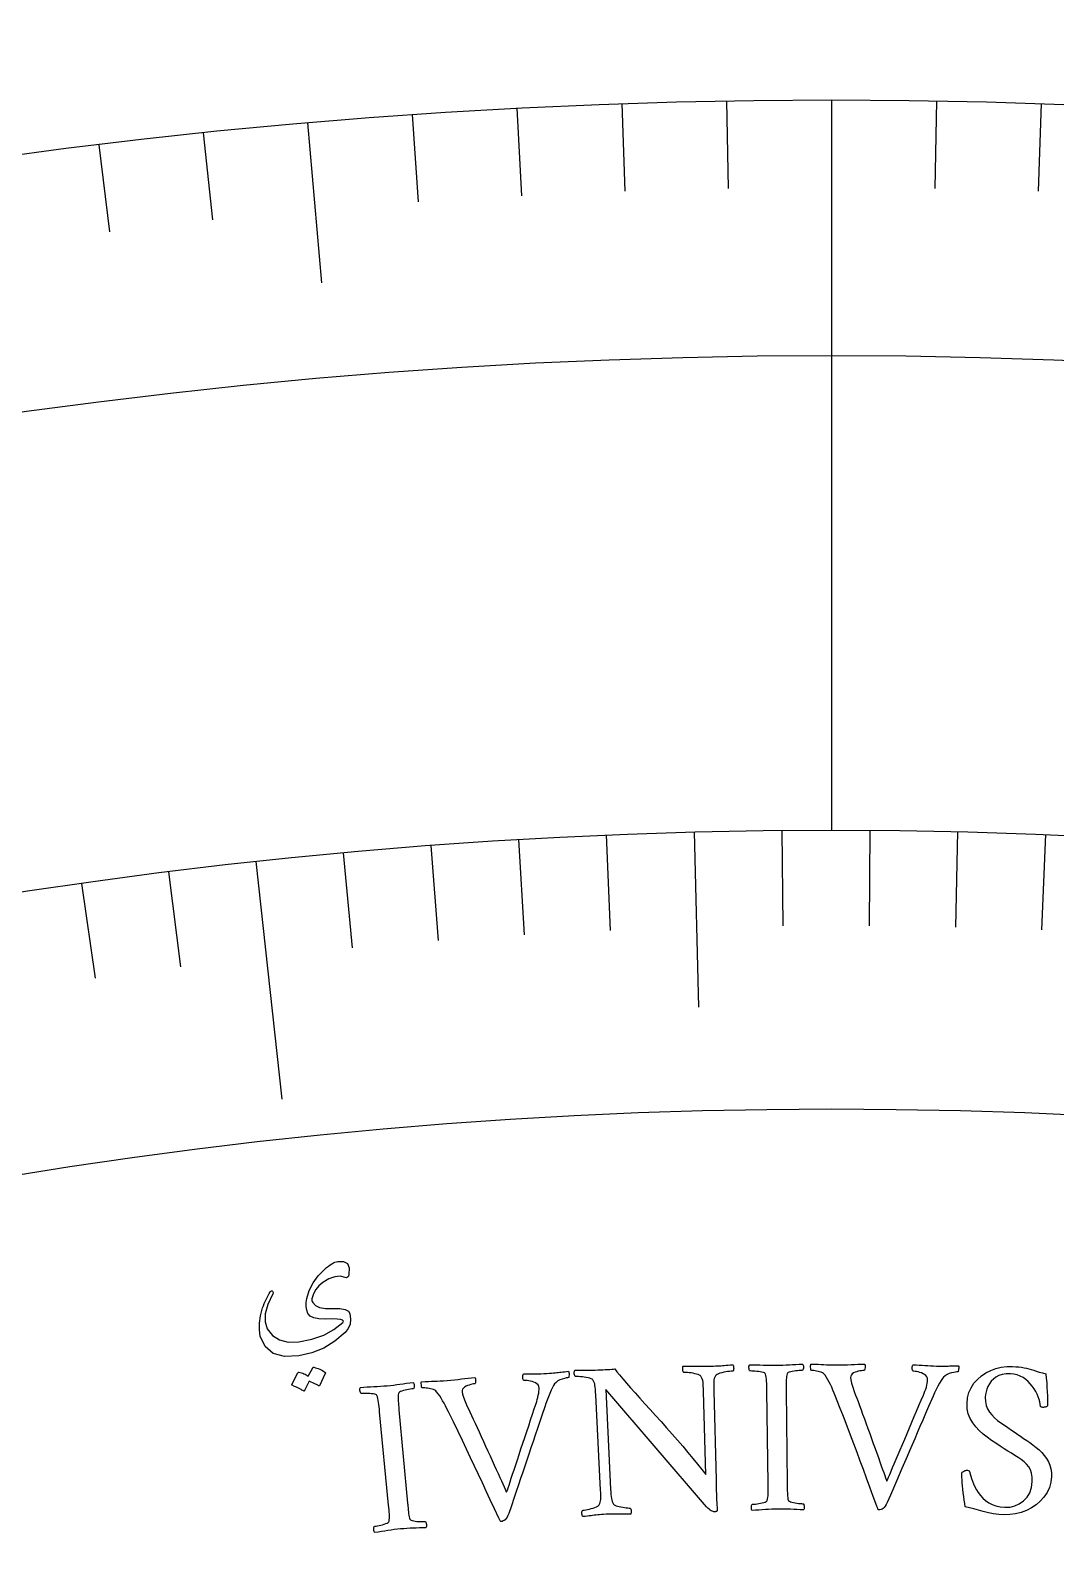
# Model space of a CAD drawing. Header units: millimetres. Extents: x -68 to 67, y -67 to 79.
# Drawn here: x -8.14 to 2.27, y 46.22 to 61.79 of the extents above; entities that cross this region are included whole.
import ezdxf

# ---------------------------------------------------------------- set-up
doc = ezdxf.new("R2010")
doc.units = ezdxf.units.MM
for name, color, linetype in [('ENGRAVE', 7, 'Continuous'), ('ENGRAVE_FINE', 8, 'Continuous'), ('TEXT', 5, 'Continuous')]:
    doc.layers.add(name, color=color, linetype=linetype)

msp = doc.modelspace()

# ---------------------------------------------------------------- linework, layer by layer
at = {"layer": 'ENGRAVE'}
for points in [[(0, 61.0875), (0, 53.6625)], [(-5.3241, 60.855), (-5.1818, 59.2278)], [(-1.3967, 53.6443), (-1.3503, 51.8629)], [(-5.85, 53.3427), (-5.5851, 50.9272)]]:
    msp.add_lwpolyline(points, dxfattribs=at)
for radius in [66.15, 66.15, 64.3781, 61.0875, 61.0875, 58.4888, 53.6625, 53.6625, 50.8275]:
    msp.add_circle((0, 0), radius, dxfattribs=at)
at = {"layer": 'ENGRAVE_FINE'}
for points in [[(-1.0661, 61.0782), (-1.0506, 60.1873)], [(1.0661, 61.0782), (1.0506, 60.1873)], [(-4.2612, 60.9387), (-4.1991, 60.0499)], [(-3.1971, 61.0038), (-3.1504, 60.114)], [(-2.1319, 61.0503), (-2.1008, 60.1598)], [(2.1319, 61.0503), (2.1008, 60.1598)], [(-6.3854, 60.7529), (-6.2922, 59.8667)], [(-7.4447, 60.6322), (-7.3361, 59.7478)], [(-2.2891, 53.6137), (-2.2477, 52.6425)], [(-0.5039, 53.6601), (-0.4948, 52.6882)], [(0.3891, 53.6611), (0.3821, 52.6891)], [(1.2821, 53.6472), (1.2589, 52.6755)], [(2.1747, 53.6184), (2.1353, 52.6472)], [(-4.9616, 53.4326), (-4.8717, 52.4648)], [(-4.0718, 53.5078), (-3.9981, 52.5386)], [(-3.1809, 53.5681), (-3.1233, 52.5978)], [(-7.6217, 53.1185), (-7.4836, 52.1563)], [(-6.7368, 53.238), (-6.6147, 52.2736)]]:
    msp.add_lwpolyline(points, dxfattribs=at)
at = {"layer": 'TEXT'}
for points in [[(-4.9418, 49.115), (-4.9927, 49.1264), (-5.0477, 49.1214), (-5.1068, 49.1001), (-5.1699, 49.0624), (-5.2089, 49.0286), (-5.2402, 48.9898), (-5.2638, 48.946), (-5.2797, 48.8974), (-5.2808, 48.8879), (-5.2799, 48.8782), (-5.2771, 48.8683), (-5.2724, 48.8583), (-5.2449, 48.8285), (-5.202, 48.8084), (-5.1438, 48.7979), (-5.0702, 48.797), (-4.9976, 48.7967), (-4.944, 48.7881), (-4.9095, 48.7712), (-4.894, 48.746), (-4.887, 48.6908), (-4.8929, 48.6404), (-4.9116, 48.5949), (-4.9431, 48.5541), (-5.047, 48.4656), (-5.16, 48.3963), (-5.2822, 48.3462), (-5.4138, 48.3153), (-5.5604, 48.309), (-5.6745, 48.3406), (-5.756, 48.4104), (-5.8051, 48.5185), (-5.8145, 48.5799), (-5.8137, 48.648), (-5.8025, 48.7226), (-5.781, 48.8038), (-5.7728, 48.8267), (-5.7642, 48.8488), (-5.7553, 48.8702), (-5.746, 48.8908), (-5.7362, 48.9109), (-5.7259, 48.9304), (-5.715, 48.9494), (-5.7035, 48.9679), (-5.6971, 48.9758), (-5.691, 48.9793), (-5.6852, 48.9787), (-5.6796, 48.9738), (-5.6761, 48.9673), (-5.6746, 48.9605), (-5.6753, 48.9536), (-5.678, 48.9463), (-5.7286, 48.8388), (-5.7548, 48.744), (-5.7567, 48.662), (-5.7346, 48.5929), (-5.6817, 48.5235), (-5.6108, 48.4785), (-5.5219, 48.4576), (-5.4149, 48.4609), (-5.2802, 48.4867), (-5.1608, 48.528), (-5.0565, 48.5849), (-4.9673, 48.6574), (-4.9621, 48.6633), (-4.9605, 48.6688), (-4.9624, 48.674), (-4.968, 48.6788), (-4.9892, 48.6866), (-5.0253, 48.6913), (-5.076, 48.6929), (-5.1415, 48.6914), (-5.2085, 48.6925), (-5.2606, 48.7024), (-5.2978, 48.7212), (-5.3202, 48.7489), (-5.3329, 48.7828), (-5.3393, 48.8192), (-5.3396, 48.858), (-5.3335, 48.8992), (-5.3083, 48.9816), (-5.2691, 49.0591), (-5.216, 49.1317), (-5.149, 49.1994), (-5.1309, 49.2157), (-5.1132, 49.23), (-5.0959, 49.2423), (-5.079, 49.2527), (-5.0625, 49.2612), (-5.0466, 49.2679), (-5.0313, 49.2728), (-5.0166, 49.2759), (-4.9578, 49.2764), (-4.9196, 49.2547), (-4.902, 49.2108), (-4.9048, 49.1447), (-4.9101, 49.1265), (-4.918, 49.1155), (-4.9286, 49.1116), (-4.9418, 49.115)], [(-5.2719, 48.196), (-5.2703, 48.1981), (-5.2678, 48.1995), (-5.2645, 48.2003), (-5.2603, 48.2004), (-5.245, 48.1964), (-5.2301, 48.1918), (-5.2156, 48.1865), (-5.2016, 48.1807), (-5.1878, 48.1741), (-5.1742, 48.1668), (-5.1608, 48.1586), (-5.1477, 48.1497), (-5.145, 48.1468), (-5.1436, 48.1436), (-5.1435, 48.1401), (-5.1447, 48.1362), (-5.2038, 48.0133), (-5.2056, 48.0116), (-5.2085, 48.0113), (-5.2124, 48.0124), (-5.2175, 48.0149), (-5.2211, 48.0173), (-5.2268, 48.0206), (-5.2347, 48.0247), (-5.2447, 48.0296), (-5.257, 48.0354), (-5.2717, 48.0422), (-5.2887, 48.0499), (-5.3081, 48.0586), (-5.3547, 47.963), (-5.357, 47.96), (-5.3603, 47.9589), (-5.3645, 47.9599), (-5.3698, 47.9628), (-5.3743, 47.9654), (-5.3814, 47.9692), (-5.3911, 47.9743), (-5.4033, 47.9805), (-5.4184, 47.9881), (-5.4364, 47.9968), (-5.4574, 48.0066), (-5.4813, 48.0177), (-5.4839, 48.0197), (-5.4852, 48.0219), (-5.4852, 48.0242), (-5.4839, 48.0266), (-5.4234, 48.1455), (-5.4218, 48.1476), (-5.4193, 48.149), (-5.416, 48.1498), (-5.4118, 48.1498), (-5.3989, 48.1471), (-5.3862, 48.1437), (-5.3739, 48.1396), (-5.3618, 48.1347), (-5.3501, 48.1293), (-5.3387, 48.1233), (-5.3276, 48.1168), (-5.3168, 48.1098)], [(-3.9045, 48.0667), (-3.8675, 48.0699), (-3.8312, 48.0735), (-3.7955, 48.0774), (-3.7603, 48.0817), (-3.7257, 48.086), (-3.6913, 48.0902), (-3.6571, 48.0941), (-3.6233, 48.0979), (-3.6209, 48.0924), (-3.6191, 48.0848), (-3.6178, 48.0749), (-3.6171, 48.0628), (-3.6172, 48.0512), (-3.6182, 48.0424), (-3.6202, 48.0366), (-3.6231, 48.0337), (-3.6293, 48.0329), (-3.6385, 48.0311), (-3.6506, 48.0284), (-3.6658, 48.0248), (-3.6822, 48.0201), (-3.698, 48.0143), (-3.7134, 48.0073), (-3.7282, 47.9993), (-3.7407, 47.9898), (-3.7494, 47.9785), (-3.754, 47.9653), (-3.7547, 47.9502), (-3.7503, 47.9274), (-3.7399, 47.8952), (-3.7236, 47.8538), (-3.7013, 47.803), (-3.6891, 47.7767), (-3.6751, 47.7463), (-3.6591, 47.7119), (-3.6413, 47.6735), (-3.6221, 47.6321), (-3.602, 47.5885), (-3.5811, 47.5429), (-3.5594, 47.4951), (-3.5372, 47.4464), (-3.5148, 47.3976), (-3.4924, 47.3488), (-3.4699, 47.3), (-3.4478, 47.2522), (-3.4268, 47.2063), (-3.4068, 47.1624), (-3.3878, 47.1203), (-3.3702, 47.0811), (-3.3544, 47.0456), (-3.3402, 47.0139), (-3.3278, 46.9859), (-3.3175, 46.9628), (-3.3098, 46.9457), (-3.3047, 46.9345), (-3.3021, 46.9293), (-3.2991, 46.9373), (-3.294, 46.9519), (-3.2867, 46.9731), (-3.2774, 47.0009), (-3.2663, 47.0341), (-3.2539, 47.0716), (-3.2403, 47.1133), (-3.2253, 47.1592), (-3.2092, 47.2085), (-3.1922, 47.2603), (-3.1744, 47.3146), (-3.1556, 47.3713), (-3.1363, 47.4295), (-3.1169, 47.4881), (-3.0973, 47.5472), (-3.0775, 47.6067), (-3.0579, 47.6655), (-3.0388, 47.7226), (-3.0203, 47.7779), (-3.0024, 47.8314), (-2.9958, 47.8516), (-2.9898, 47.8723), (-2.9844, 47.8935), (-2.9797, 47.9153), (-2.9759, 47.9364), (-2.9735, 47.9558), (-2.9724, 47.9733), (-2.9726, 47.989), (-2.9756, 48.006), (-2.9824, 48.0205), (-2.993, 48.0324), (-3.0074, 48.0418), (-3.024, 48.0493), (-3.041, 48.0552), (-3.0585, 48.0597), (-3.0765, 48.0627), (-3.0934, 48.0646), (-3.1074, 48.0658), (-3.1187, 48.0664), (-3.127, 48.0663), (-3.1314, 48.0697), (-3.1347, 48.0758), (-3.137, 48.0847), (-3.1384, 48.0965), (-3.1386, 48.1086), (-3.1375, 48.1186), (-3.1351, 48.1265), (-3.1314, 48.1324), (-3.1002, 48.1332), (-3.07, 48.1338), (-3.0406, 48.1342), (-3.012, 48.1343), (-2.9835, 48.1346), (-2.9542, 48.1353), (-2.9239, 48.1365), (-2.8929, 48.1382), (-2.8674, 48.1398), (-2.8448, 48.1414), (-2.8249, 48.1429), (-2.8078, 48.1444), (-2.7922, 48.1459), (-2.7767, 48.1476), (-2.7613, 48.1494), (-2.7462, 48.1514), (-2.7302, 48.1534), (-2.7125, 48.1556), (-2.693, 48.1578), (-2.6717, 48.1601), (-2.6695, 48.1545), (-2.6681, 48.1466), (-2.6674, 48.1363), (-2.6674, 48.1237), (-2.668, 48.1117), (-2.6692, 48.103), (-2.6708, 48.0978), (-2.6729, 48.096), (-2.6821, 48.0947), (-2.6957, 48.0918), (-2.7138, 48.0872), (-2.7363, 48.0809), (-2.7597, 48.0725), (-2.7805, 48.0612), (-2.7986, 48.0473), (-2.814, 48.0307), (-2.8244, 48.0157), (-2.8361, 47.9947), (-2.849, 47.9678), (-2.8632, 47.935), (-2.8774, 47.8996), (-2.8907, 47.8649), (-2.903, 47.831), (-2.9143, 47.7979), (-2.9403, 47.7212), (-2.9651, 47.6476), (-2.9887, 47.5773), (-3.0111, 47.5101), (-3.0328, 47.4452), (-3.0542, 47.3814), (-3.0754, 47.3187), (-3.0963, 47.2572), (-3.1171, 47.1957), (-3.1383, 47.133), (-3.1597, 47.0691), (-3.1815, 47.0041), (-3.204, 46.9367), (-3.228, 46.8657), (-3.2533, 46.7912), (-3.28, 46.7131), (-3.2879, 46.6925), (-3.2964, 46.6753), (-3.3056, 46.6615), (-3.3154, 46.651), (-3.3258, 46.6433), (-3.3363, 46.6375), (-3.3472, 46.6337), (-3.3584, 46.6319), (-3.3617, 46.6326), (-3.3649, 46.6352), (-3.3679, 46.6396), (-3.3707, 46.6459), (-3.3735, 46.6527), (-3.3762, 46.6584), (-3.3788, 46.6632), (-3.3814, 46.6669), (-3.4252, 46.7618), (-3.4676, 46.8534), (-3.5087, 46.9419), (-3.5484, 47.0271), (-3.5876, 47.111), (-3.6272, 47.1956), (-3.6673, 47.2809), (-3.7079, 47.3668), (-3.75, 47.4552), (-3.7948, 47.548), (-3.8423, 47.6451), (-3.8925, 47.7466), (-3.9078, 47.7777), (-3.9228, 47.8072), (-3.9375, 47.8349), (-3.952, 47.861), (-3.9667, 47.8856), (-3.982, 47.909), (-3.9979, 47.9311), (-4.0145, 47.9521), (-4.0222, 47.9602), (-4.0322, 47.9673), (-4.0444, 47.9733), (-4.0588, 47.9782), (-4.0743, 47.9822), (-4.0896, 47.9854), (-4.1046, 47.9877), (-4.1195, 47.9891), (-4.1332, 47.9899), (-4.1451, 47.9904), (-4.1549, 47.9904), (-4.1629, 47.99), (-4.1641, 47.9918), (-4.1653, 47.9975), (-4.1666, 48.0071), (-4.1679, 48.0205), (-4.1689, 48.0341), (-4.1694, 48.0442), (-4.1692, 48.0507), (-4.1684, 48.0537), (-4.1304, 48.0558), (-4.0957, 48.0574), (-4.0644, 48.0586), (-4.0364, 48.0593), (-4.0084, 48.0601), (-3.9771, 48.0616), (-3.9424, 48.0638), (-3.9045, 48.0667)], [(-2.3752, 48.1734), (-2.3497, 48.1746), (-2.3244, 48.1759), (-2.2995, 48.1771), (-2.2748, 48.1782), (-2.2519, 48.1795), (-2.2323, 48.1808), (-2.2158, 48.1823), (-2.2026, 48.1839), (-2.1811, 48.1558), (-2.1542, 48.1226), (-2.1218, 48.0841), (-2.084, 48.0404), (-2.0419, 47.9925), (-1.9966, 47.9414), (-1.948, 47.8872), (-1.8961, 47.8297), (-1.8423, 47.7701), (-1.7878, 47.7094), (-1.7324, 47.6478), (-1.6763, 47.5851), (-1.6204, 47.522), (-1.5654, 47.4593), (-1.5115, 47.397), (-1.4586, 47.3349), (-1.408, 47.2745), (-1.361, 47.2169), (-1.3177, 47.1622), (-1.278, 47.1103), (-1.3009, 47.9559), (-1.3018, 47.984), (-1.303, 48.009), (-1.3043, 48.0309), (-1.3058, 48.0496), (-1.3084, 48.0662), (-1.3131, 48.0819), (-1.3198, 48.0968), (-1.3285, 48.1107), (-1.3339, 48.1162), (-1.3428, 48.1214), (-1.3552, 48.1265), (-1.371, 48.1312), (-1.3889, 48.1356), (-1.4072, 48.1393), (-1.4259, 48.1425), (-1.445, 48.1451), (-1.4631, 48.147), (-1.4787, 48.1483), (-1.4917, 48.149), (-1.5023, 48.149), (-1.5065, 48.1553), (-1.5095, 48.1628), (-1.5111, 48.1717), (-1.5115, 48.1819), (-1.5112, 48.192), (-1.5107, 48.2005), (-1.5099, 48.2075), (-1.509, 48.2129), (-1.4756, 48.2127), (-1.4432, 48.2123), (-1.4118, 48.2117), (-1.3815, 48.211), (-1.3507, 48.2103), (-1.3181, 48.2102), (-1.2835, 48.2105), (-1.2471, 48.2112), (-1.2215, 48.2119), (-1.1983, 48.2127), (-1.1777, 48.2136), (-1.1595, 48.2145), (-1.1424, 48.2156), (-1.1251, 48.2168), (-1.1074, 48.2181), (-1.0895, 48.2196), (-1.0705, 48.2212), (-1.0495, 48.2228), (-1.0267, 48.2244), (-1.002, 48.2261), (-0.9997, 48.221), (-0.9976, 48.2147), (-0.9959, 48.2073), (-0.9944, 48.1988), (-0.9938, 48.1897), (-0.9946, 48.1805), (-0.9969, 48.1713), (-1.0006, 48.1621), (-1.0093, 48.1616), (-1.0213, 48.1605), (-1.0367, 48.1587), (-1.0554, 48.1563), (-1.0755, 48.1532), (-1.0952, 48.1494), (-1.1144, 48.1449), (-1.1332, 48.1397), (-1.15, 48.1339), (-1.1632, 48.1278), (-1.173, 48.1214), (-1.1793, 48.1146), (-1.1862, 48.1014), (-1.1914, 48.0874), (-1.1948, 48.0726), (-1.1965, 48.057), (-1.1971, 48.039), (-1.1972, 48.0169), (-1.197, 47.9909), (-1.1964, 47.9609), (-1.1738, 47.0535), (-1.173, 47.0225), (-1.1723, 46.9936), (-1.1716, 46.9666), (-1.171, 46.9416), (-1.1703, 46.9178), (-1.1695, 46.8944), (-1.1686, 46.8715), (-1.1675, 46.849), (-1.1663, 46.8258), (-1.1649, 46.8008), (-1.1633, 46.7739), (-1.1616, 46.7451), (-1.1632, 46.7409), (-1.1659, 46.7376), (-1.1698, 46.735), (-1.1749, 46.7333), (-1.1801, 46.7322), (-1.1844, 46.7314), (-1.188, 46.7309), (-1.1907, 46.7307), (-1.196, 46.7312), (-1.2029, 46.7332), (-1.2114, 46.7366), (-1.2215, 46.7413), (-1.2327, 46.7479), (-1.2443, 46.7567), (-1.2564, 46.7678), (-1.2691, 46.7812), (-2.2931, 47.9737), (-2.2447, 46.9597), (-2.2431, 46.9317), (-2.2413, 46.9069), (-2.2392, 46.8855), (-2.2368, 46.8674), (-2.2336, 46.8513), (-2.2288, 46.836), (-2.2225, 46.8215), (-2.2147, 46.8078), (-2.2094, 46.8024), (-2.2008, 46.7973), (-2.189, 46.7925), (-2.174, 46.7879), (-2.157, 46.7838), (-2.1395, 46.7801), (-2.1215, 46.7768), (-2.1029, 46.774), (-2.0853, 46.7718), (-2.0701, 46.7703), (-2.0574, 46.7696), (-2.0471, 46.7696), (-2.0428, 46.7635), (-2.0397, 46.7562), (-2.0376, 46.7477), (-2.0366, 46.738), (-2.0365, 46.7283), (-2.037, 46.7197), (-2.0381, 46.7122), (-2.0398, 46.7059), (-2.0721, 46.7067), (-2.1033, 46.7073), (-2.1334, 46.7079), (-2.1623, 46.7084), (-2.1917, 46.7085), (-2.223, 46.7081), (-2.2563, 46.7071), (-2.2915, 46.7056), (-2.3155, 46.7043), (-2.3376, 46.7028), (-2.3578, 46.7011), (-2.3763, 46.6991), (-2.3936, 46.6971), (-2.4106, 46.6951), (-2.4274, 46.6931), (-2.4439, 46.691), (-2.4614, 46.689), (-2.4814, 46.6868), (-2.5037, 46.6844), (-2.5285, 46.682), (-2.5309, 46.687), (-2.5331, 46.6932), (-2.535, 46.7005), (-2.5368, 46.709), (-2.5377, 46.7181), (-2.5372, 46.7273), (-2.5353, 46.7365), (-2.5319, 46.7459), (-2.5236, 46.7467), (-2.5122, 46.7484), (-2.4977, 46.7509), (-2.4802, 46.7544), (-2.4611, 46.7585), (-2.4423, 46.7632), (-2.4236, 46.7685), (-2.4051, 46.7743), (-2.3886, 46.7805), (-2.3759, 46.787), (-2.3671, 46.7937), (-2.3621, 46.8006), (-2.3556, 46.8138), (-2.3507, 46.8277), (-2.3473, 46.8423), (-2.3456, 46.8575), (-2.345, 46.875), (-2.345, 46.8967), (-2.3457, 46.9225), (-2.3469, 46.9524), (-2.3953, 47.9206), (-2.3971, 47.9505), (-2.399, 47.9765), (-2.4012, 47.9984), (-2.4036, 48.0163), (-2.4069, 48.0317), (-2.4118, 48.0462), (-2.4183, 48.0598), (-2.4263, 48.0724), (-2.4321, 48.0788), (-2.4418, 48.0845), (-2.4554, 48.0896), (-2.4729, 48.0941), (-2.4925, 48.0979), (-2.5121, 48.1009), (-2.5319, 48.1032), (-2.5518, 48.1048), (-2.5701, 48.1059), (-2.5852, 48.1065), (-2.597, 48.1067), (-2.6056, 48.1065), (-2.6101, 48.1154), (-2.613, 48.1244), (-2.6146, 48.1335), (-2.6146, 48.1427), (-2.6138, 48.1513), (-2.6126, 48.1588), (-2.611, 48.1652), (-2.6091, 48.1704), (-2.5713, 48.1713), (-2.5372, 48.1717), (-2.5069, 48.1718), (-2.4804, 48.1715), (-2.4554, 48.1713), (-2.4295, 48.1715), (-2.4028, 48.1722), (-2.3752, 48.1734)], [(-0.5601, 48.2218), (-0.5265, 48.2224), (-0.4932, 48.2234), (-0.4605, 48.2248), (-0.4281, 48.2266), (-0.3956, 48.2285), (-0.3624, 48.2303), (-0.3285, 48.2319), (-0.2938, 48.2333), (-0.2897, 48.2279), (-0.287, 48.2208), (-0.2856, 48.2119), (-0.2854, 48.2013), (-0.2863, 48.1908), (-0.2879, 48.1819), (-0.2903, 48.1747), (-0.2934, 48.1693), (-0.3019, 48.169), (-0.3132, 48.1683), (-0.3275, 48.1671), (-0.3447, 48.1655), (-0.3631, 48.1635), (-0.3809, 48.161), (-0.3981, 48.158), (-0.4147, 48.1547), (-0.4292, 48.1507), (-0.4402, 48.1459), (-0.4478, 48.1402), (-0.4518, 48.1338), (-0.4548, 48.1214), (-0.4571, 48.1074), (-0.4586, 48.0917), (-0.4594, 48.0742), (-0.4597, 48.0555), (-0.4599, 48.0359), (-0.4599, 48.0155), (-0.4598, 47.9942), (-0.4598, 47.9908), (-0.4597, 47.9874), (-0.4597, 47.9839), (-0.4597, 47.9805), (-0.4596, 47.9771), (-0.4596, 47.9736), (-0.4596, 47.9702), (-0.4595, 47.9668), (-0.4504, 47.0134), (-0.4504, 47.01), (-0.4503, 47.0066), (-0.4503, 47.0032), (-0.4503, 46.9997), (-0.4502, 46.9963), (-0.4502, 46.9929), (-0.4502, 46.9894), (-0.4501, 46.986), (-0.4499, 46.9648), (-0.4495, 46.9446), (-0.4489, 46.9254), (-0.4482, 46.9071), (-0.4472, 46.8902), (-0.4454, 46.8749), (-0.4429, 46.8611), (-0.4397, 46.8489), (-0.4357, 46.8434), (-0.4283, 46.8382), (-0.4175, 46.8333), (-0.4032, 46.8287), (-0.387, 46.8246), (-0.3703, 46.8212), (-0.353, 46.8186), (-0.3351, 46.8166), (-0.3183, 46.8153), (-0.3044, 46.8143), (-0.2934, 46.8137), (-0.2851, 46.8135), (-0.2821, 46.8081), (-0.2797, 46.801), (-0.278, 46.7921), (-0.277, 46.7816), (-0.277, 46.771), (-0.2783, 46.7621), (-0.2809, 46.755), (-0.2848, 46.7495), (-0.3184, 46.7515), (-0.3513, 46.7534), (-0.3836, 46.755), (-0.4151, 46.7566), (-0.4465, 46.7578), (-0.4783, 46.7585), (-0.5105, 46.7588), (-0.5431, 46.7587), (-0.575, 46.7581), (-0.6071, 46.757), (-0.6395, 46.7555), (-0.6722, 46.7536), (-0.7052, 46.7513), (-0.7384, 46.7488), (-0.772, 46.7462), (-0.8057, 46.7434), (-0.8097, 46.7488), (-0.8125, 46.7559), (-0.814, 46.7647), (-0.8142, 46.7753), (-0.8135, 46.7859), (-0.812, 46.7948), (-0.8098, 46.802), (-0.8069, 46.8075), (-0.7986, 46.8078), (-0.7876, 46.8086), (-0.7737, 46.8099), (-0.757, 46.8117), (-0.7391, 46.8141), (-0.7216, 46.8171), (-0.7046, 46.8209), (-0.688, 46.8254), (-0.6735, 46.8303), (-0.6629, 46.8354), (-0.6561, 46.8408), (-0.6531, 46.8464), (-0.6493, 46.8612), (-0.6465, 46.878), (-0.6447, 46.8967), (-0.6439, 46.9174), (-0.6437, 46.9396), (-0.6436, 46.9626), (-0.6438, 46.9865), (-0.644, 47.0112), (-0.6571, 47.9645), (-0.6575, 47.9893), (-0.6581, 48.0133), (-0.6587, 48.0367), (-0.6596, 48.0593), (-0.6609, 48.0805), (-0.6633, 48.0996), (-0.6667, 48.1165), (-0.671, 48.1312), (-0.6743, 48.1376), (-0.6814, 48.1431), (-0.6925, 48.1476), (-0.7075, 48.1513), (-0.7247, 48.1542), (-0.7423, 48.1567), (-0.7603, 48.1588), (-0.7788, 48.1605), (-0.7961, 48.1617), (-0.8104, 48.1625), (-0.8218, 48.163), (-0.8302, 48.163), (-0.8334, 48.1684), (-0.836, 48.1755), (-0.8378, 48.1843), (-0.8389, 48.1949), (-0.8391, 48.2055), (-0.8378, 48.2143), (-0.8352, 48.2215), (-0.8313, 48.227), (-0.7964, 48.2264), (-0.7618, 48.2256), (-0.7274, 48.2246), (-0.6934, 48.2235), (-0.6596, 48.2225), (-0.6261, 48.2218), (-0.593, 48.2216), (-0.5601, 48.2218)], [(0.0544, 48.225), (0.0915, 48.2252), (0.1281, 48.2257), (0.164, 48.2267), (0.1993, 48.2281), (0.2343, 48.2296), (0.2689, 48.2309), (0.3032, 48.232), (0.3373, 48.233), (0.3392, 48.2274), (0.3404, 48.2196), (0.3408, 48.2096), (0.3405, 48.1976), (0.3395, 48.1859), (0.3377, 48.1773), (0.3353, 48.1717), (0.3321, 48.169), (0.3259, 48.1687), (0.3167, 48.1677), (0.3043, 48.166), (0.2889, 48.1636), (0.2722, 48.1603), (0.2559, 48.1558), (0.2401, 48.1501), (0.2247, 48.1434), (0.2113, 48.1349), (0.2018, 48.1243), (0.1961, 48.1115), (0.1941, 48.0966), (0.1967, 48.0735), (0.2044, 48.0406), (0.2173, 47.9979), (0.2353, 47.9455), (0.2453, 47.9183), (0.2568, 47.8868), (0.2699, 47.8513), (0.2845, 47.8115), (0.3002, 47.7686), (0.3166, 47.7236), (0.3337, 47.6764), (0.3515, 47.627), (0.3696, 47.5766), (0.3879, 47.5261), (0.4062, 47.4757), (0.4247, 47.4252), (0.4428, 47.3758), (0.4599, 47.3283), (0.4763, 47.2828), (0.4917, 47.2394), (0.506, 47.1989), (0.5189, 47.1622), (0.5304, 47.1294), (0.5405, 47.1005), (0.5488, 47.0766), (0.5551, 47.0589), (0.5593, 47.0474), (0.5615, 47.042), (0.5651, 47.0497), (0.5714, 47.0639), (0.5804, 47.0844), (0.592, 47.1113), (0.6057, 47.1435), (0.6211, 47.1798), (0.6382, 47.2203), (0.6569, 47.2648), (0.677, 47.3126), (0.6981, 47.3628), (0.7204, 47.4154), (0.7437, 47.4705), (0.7677, 47.5269), (0.7919, 47.5837), (0.8163, 47.641), (0.8409, 47.6986), (0.8653, 47.7557), (0.889, 47.811), (0.9119, 47.8646), (0.9342, 47.9164), (0.9424, 47.936), (0.9501, 47.9561), (0.9572, 47.9769), (0.9637, 47.9982), (0.9692, 48.0189), (0.9732, 48.038), (0.9758, 48.0554), (0.9768, 48.0711), (0.9752, 48.0883), (0.9696, 48.1032), (0.96, 48.116), (0.9465, 48.1266), (0.9306, 48.1353), (0.9141, 48.1426), (0.897, 48.1485), (0.8793, 48.153), (0.8626, 48.1563), (0.8488, 48.1587), (0.8376, 48.1602), (0.8292, 48.1608), (0.8252, 48.1645), (0.8224, 48.1709), (0.8208, 48.18), (0.8204, 48.1918), (0.8212, 48.2038), (0.8231, 48.2137), (0.8262, 48.2215), (0.8304, 48.227), (0.8615, 48.2253), (0.8917, 48.2234), (0.921, 48.2213), (0.9494, 48.2191), (0.9779, 48.2171), (1.0072, 48.2154), (1.0374, 48.2141), (1.0685, 48.2132), (1.094, 48.2127), (1.1167, 48.2124), (1.1367, 48.2123), (1.1538, 48.2124), (1.1695, 48.2127), (1.1851, 48.2131), (1.2005, 48.2136), (1.2158, 48.2143), (1.2319, 48.215), (1.2498, 48.2157), (1.2694, 48.2163), (1.2907, 48.2169), (1.2925, 48.2112), (1.2933, 48.2031), (1.2931, 48.1928), (1.2921, 48.1803), (1.2904, 48.1683), (1.2886, 48.1598), (1.2866, 48.1547), (1.2843, 48.1531), (1.275, 48.1526), (1.2612, 48.1508), (1.2428, 48.1477), (1.2199, 48.1433), (1.1959, 48.1367), (1.1743, 48.1273), (1.1551, 48.1149), (1.1383, 48.0996), (1.1267, 48.0855), (1.1133, 48.0655), (1.0982, 48.0398), (1.0814, 48.0082), (1.0643, 47.9741), (1.0483, 47.9407), (1.0332, 47.9079), (1.0193, 47.8758), (0.9871, 47.8015), (0.9563, 47.7302), (0.927, 47.662), (0.8991, 47.597), (0.8722, 47.534), (0.8456, 47.4722), (0.8194, 47.4115), (0.7935, 47.3519), (0.7677, 47.2923), (0.7414, 47.2316), (0.7148, 47.1697), (0.6878, 47.1066), (0.6598, 47.0413), (0.6301, 46.9725), (0.5987, 46.9003), (0.5657, 46.8247), (0.5561, 46.8048), (0.5462, 46.7884), (0.536, 46.7753), (0.5253, 46.7657), (0.5144, 46.7589), (0.5034, 46.754), (0.4922, 46.7511), (0.4809, 46.7502), (0.4777, 46.7512), (0.4748, 46.754), (0.4721, 46.7587), (0.4698, 46.7652), (0.4676, 46.7721), (0.4654, 46.7781), (0.4631, 46.783), (0.4609, 46.787), (0.425, 46.8851), (0.3903, 46.98), (0.3566, 47.0715), (0.324, 47.1597), (0.2919, 47.2465), (0.2593, 47.3341), (0.2263, 47.4224), (0.1929, 47.5113), (0.1582, 47.6029), (0.1212, 47.699), (0.0818, 47.7997), (0.0402, 47.905), (0.0275, 47.9373), (0.0149, 47.9678), (0.0025, 47.9967), (-0.0098, 48.0239), (-0.0224, 48.0496), (-0.0357, 48.0741), (-0.0498, 48.0976), (-0.0646, 48.1198), (-0.0716, 48.1285), (-0.0809, 48.1364), (-0.0926, 48.1434), (-0.1066, 48.1495), (-0.1217, 48.1547), (-0.1367, 48.1591), (-0.1515, 48.1627), (-0.1662, 48.1653), (-0.1798, 48.1673), (-0.1916, 48.1687), (-0.2014, 48.1695), (-0.2094, 48.1697), (-0.2104, 48.1716), (-0.2112, 48.1774), (-0.2116, 48.1871), (-0.2118, 48.2006), (-0.2118, 48.2142), (-0.2114, 48.2243), (-0.2107, 48.2308), (-0.2097, 48.2337), (-0.1716, 48.2327), (-0.1369, 48.2314), (-0.1056, 48.23), (-0.0776, 48.2284), (-0.0496, 48.227), (-0.0183, 48.2259), (0.0164, 48.2253), (0.0544, 48.225)], [(1.8377, 48.2083), (1.8723, 48.2065), (1.9039, 48.2038), (1.9323, 48.2001), (1.9577, 48.1956), (1.9816, 48.1903), (2.0057, 48.1842), (2.0301, 48.1774), (2.0548, 48.1698), (2.0811, 48.1615), (2.1105, 48.1525), (2.1428, 48.1428), (2.1782, 48.1323), (2.1829, 48.0883), (2.1868, 48.0436), (2.1899, 47.9981), (2.1922, 47.9521), (2.1939, 47.9086), (2.1952, 47.871), (2.196, 47.8392), (2.1963, 47.8134), (2.1959, 47.8081), (2.1929, 47.8035), (2.1874, 47.7999), (2.1793, 47.797), (2.1704, 47.7949), (2.1623, 47.7935), (2.1552, 47.7927), (2.1489, 47.7927), (2.1413, 47.7936), (2.1346, 47.7956), (2.1288, 47.7987), (2.1239, 47.8029), (2.1213, 47.8245), (2.1166, 47.8479), (2.1096, 47.8731), (2.1003, 47.9001), (2.0888, 47.9278), (2.075, 47.955), (2.0591, 47.9817), (2.0409, 48.0079), (2.0206, 48.0329), (1.998, 48.0558), (1.9734, 48.0766), (1.9466, 48.0954), (1.9177, 48.111), (1.8867, 48.1226), (1.8536, 48.1301), (1.8185, 48.1336), (1.7742, 48.1328), (1.7347, 48.1269), (1.7001, 48.116), (1.6702, 48.1), (1.6446, 48.0803), (1.6227, 48.0582), (1.6045, 48.0336), (1.5901, 48.0067), (1.579, 47.9786), (1.5708, 47.9507), (1.5655, 47.923), (1.5632, 47.8955), (1.5647, 47.8527), (1.5724, 47.8134), (1.5861, 47.7776), (1.6058, 47.7454), (1.6301, 47.7157), (1.6576, 47.6875), (1.6883, 47.661), (1.7223, 47.6361), (1.7578, 47.6117), (1.7935, 47.5871), (1.8293, 47.5622), (1.8651, 47.5369), (1.8928, 47.5182), (1.9219, 47.4986), (1.9523, 47.478), (1.9841, 47.4566), (2.0162, 47.434), (2.0477, 47.4104), (2.0786, 47.3856), (2.1088, 47.3596), (2.1371, 47.3323), (2.1625, 47.3031), (2.1849, 47.2723), (2.2044, 47.2397), (2.2198, 47.2053), (2.2303, 47.169), (2.2358, 47.1307), (2.2363, 47.0906), (2.2293, 47.032), (2.2141, 46.9775), (2.1907, 46.9268), (2.1591, 46.8802), (2.1212, 46.8381), (2.0788, 46.8014), (2.0319, 46.77), (1.9804, 46.7439), (1.926, 46.7236), (1.8704, 46.7098), (1.8135, 46.7024), (1.7553, 46.7014), (1.7004, 46.705), (1.6466, 46.7117), (1.5939, 46.7214), (1.5423, 46.7341), (1.4925, 46.7477), (1.4453, 46.7601), (1.4008, 46.7711), (1.3589, 46.781), (1.3533, 46.8149), (1.3481, 46.8499), (1.3434, 46.886), (1.3391, 46.9233), (1.3353, 46.96), (1.332, 46.9944), (1.3293, 47.0265), (1.327, 47.0563), (1.3252, 47.0823), (1.324, 47.1027), (1.3233, 47.1178), (1.3232, 47.1273), (1.3293, 47.1327), (1.3358, 47.1376), (1.3427, 47.142), (1.3501, 47.146), (1.3577, 47.1493), (1.3654, 47.1516), (1.3732, 47.1529), (1.3811, 47.1531), (1.3904, 47.1516), (1.3975, 47.1475), (1.4026, 47.1409), (1.4057, 47.1318), (1.4095, 47.1142), (1.4151, 47.0935), (1.4224, 47.0698), (1.4315, 47.043), (1.4428, 47.0144), (1.4565, 46.9853), (1.4729, 46.9557), (1.4917, 46.9256), (1.5134, 46.8964), (1.5382, 46.8695), (1.5662, 46.8449), (1.5974, 46.8226), (1.6323, 46.8039), (1.6715, 46.79), (1.715, 46.7809), (1.7627, 46.7766), (1.8144, 46.7792), (1.8631, 46.7908), (1.9088, 46.8114), (1.9515, 46.8412), (1.988, 46.8794), (2.0148, 46.9252), (2.0321, 46.9787), (2.0397, 47.04), (2.039, 47.0844), (2.0328, 47.1238), (2.021, 47.1584), (2.0038, 47.188), (1.9821, 47.2144), (1.9572, 47.2391), (1.9291, 47.2623), (1.8977, 47.2839), (1.864, 47.305), (1.829, 47.3266), (1.7928, 47.3489), (1.7552, 47.3718), (1.7133, 47.3991), (1.6707, 47.4277), (1.6274, 47.4576), (1.5833, 47.4888), (1.5407, 47.5218), (1.5017, 47.5575), (1.4663, 47.5957), (1.4346, 47.6365), (1.4086, 47.6803), (1.3904, 47.7275), (1.3802, 47.7783), (1.3778, 47.8325), (1.3835, 47.8899), (1.397, 47.9432), (1.4184, 47.9924), (1.4478, 48.0375), (1.4835, 48.0779), (1.5239, 48.1132), (1.569, 48.1433), (1.6188, 48.1681), (1.6716, 48.1873), (1.7257, 48.2005), (1.7811, 48.2074), (1.8377, 48.2083)], [(-4.5167, 48.0131), (-4.4832, 48.0164), (-4.4502, 48.0201), (-4.4177, 48.0242), (-4.3856, 48.0287), (-4.3534, 48.0332), (-4.3204, 48.0377), (-4.2867, 48.0421), (-4.2522, 48.0464), (-4.2478, 48.0413), (-4.2444, 48.0345), (-4.2423, 48.0258), (-4.2413, 48.0152), (-4.2413, 48.0046), (-4.2422, 47.9956), (-4.244, 47.9883), (-4.2466, 47.9826), (-4.255, 47.9817), (-4.2663, 47.98), (-4.2804, 47.9777), (-4.2974, 47.9747), (-4.3156, 47.9711), (-4.3331, 47.9671), (-4.35, 47.9628), (-4.3662, 47.9581), (-4.3804, 47.9529), (-4.391, 47.9472), (-4.3981, 47.941), (-4.4015, 47.9342), (-4.4035, 47.9217), (-4.4047, 47.9075), (-4.4049, 47.8917), (-4.4042, 47.8743), (-4.403, 47.8556), (-4.4016, 47.8361), (-4.3999, 47.8157), (-4.3981, 47.7945), (-4.3977, 47.7911), (-4.3974, 47.7877), (-4.3971, 47.7842), (-4.3968, 47.7808), (-4.3965, 47.7774), (-4.3962, 47.774), (-4.3959, 47.7706), (-4.3955, 47.7672), (-4.3082, 46.8178), (-4.3079, 46.8144), (-4.3076, 46.811), (-4.3072, 46.8076), (-4.3069, 46.8041), (-4.3066, 46.8007), (-4.3063, 46.7973), (-4.306, 46.7939), (-4.3057, 46.7905), (-4.3037, 46.7694), (-4.3016, 46.7492), (-4.2995, 46.7301), (-4.2973, 46.712), (-4.2948, 46.6953), (-4.2918, 46.6801), (-4.2882, 46.6666), (-4.2841, 46.6547), (-4.2796, 46.6495), (-4.2718, 46.6449), (-4.2606, 46.6409), (-4.246, 46.6375), (-4.2295, 46.6348), (-4.2126, 46.6328), (-4.1951, 46.6316), (-4.1771, 46.6311), (-4.1603, 46.6311), (-4.1464, 46.6313), (-4.1353, 46.6316), (-4.1271, 46.6321), (-4.1236, 46.627), (-4.1206, 46.6201), (-4.1182, 46.6114), (-4.1164, 46.6009), (-4.1155, 46.5904), (-4.1161, 46.5815), (-4.118, 46.5741), (-4.1214, 46.5684), (-4.1551, 46.5676), (-4.1881, 46.5667), (-4.2204, 46.5657), (-4.2519, 46.5647), (-4.2833, 46.5633), (-4.315, 46.5614), (-4.3472, 46.5591), (-4.3797, 46.5563), (-4.4114, 46.5531), (-4.4433, 46.5494), (-4.4755, 46.5452), (-4.5079, 46.5406), (-4.5406, 46.5356), (-4.5735, 46.5304), (-4.6067, 46.5251), (-4.6402, 46.5195), (-4.6446, 46.5246), (-4.6479, 46.5314), (-4.6501, 46.5401), (-4.6512, 46.5506), (-4.6514, 46.5612), (-4.6506, 46.5702), (-4.649, 46.5775), (-4.6465, 46.5832), (-4.6384, 46.5843), (-4.6274, 46.586), (-4.6137, 46.5884), (-4.5972, 46.5916), (-4.5796, 46.5954), (-4.5624, 46.5999), (-4.5457, 46.605), (-4.5296, 46.6108), (-4.5155, 46.6169), (-4.5054, 46.6229), (-4.499, 46.6289), (-4.4965, 46.6347), (-4.4939, 46.6498), (-4.4925, 46.6667), (-4.4922, 46.6855), (-4.4931, 46.7062), (-4.4948, 46.7283), (-4.4966, 46.7513), (-4.4987, 46.775), (-4.501, 46.7997), (-4.5923, 47.7487), (-4.5947, 47.7733), (-4.5972, 47.7973), (-4.5998, 47.8205), (-4.6025, 47.843), (-4.6056, 47.864), (-4.6095, 47.8828), (-4.6143, 47.8994), (-4.6198, 47.9137), (-4.6236, 47.9198), (-4.6311, 47.9246), (-4.6426, 47.9283), (-4.6578, 47.9307), (-4.6752, 47.9322), (-4.6929, 47.9333), (-4.7111, 47.9339), (-4.7297, 47.934), (-4.7469, 47.9338), (-4.7613, 47.9334), (-4.7727, 47.9329), (-4.7811, 47.9323), (-4.7848, 47.9374), (-4.7879, 47.9443), (-4.7904, 47.9529), (-4.7924, 47.9634), (-4.7934, 47.9739), (-4.7929, 47.9828), (-4.7909, 47.9902), (-4.7874, 47.996), (-4.7526, 47.9983), (-4.718, 48.0003), (-4.6837, 48.0022), (-4.6497, 48.0038), (-4.6159, 48.0056), (-4.5825, 48.0077), (-4.5495, 48.0102), (-4.5167, 48.0131)]]:
    msp.add_lwpolyline(points, close=True, dxfattribs=at)

doc.saveas('drawing.dxf')
